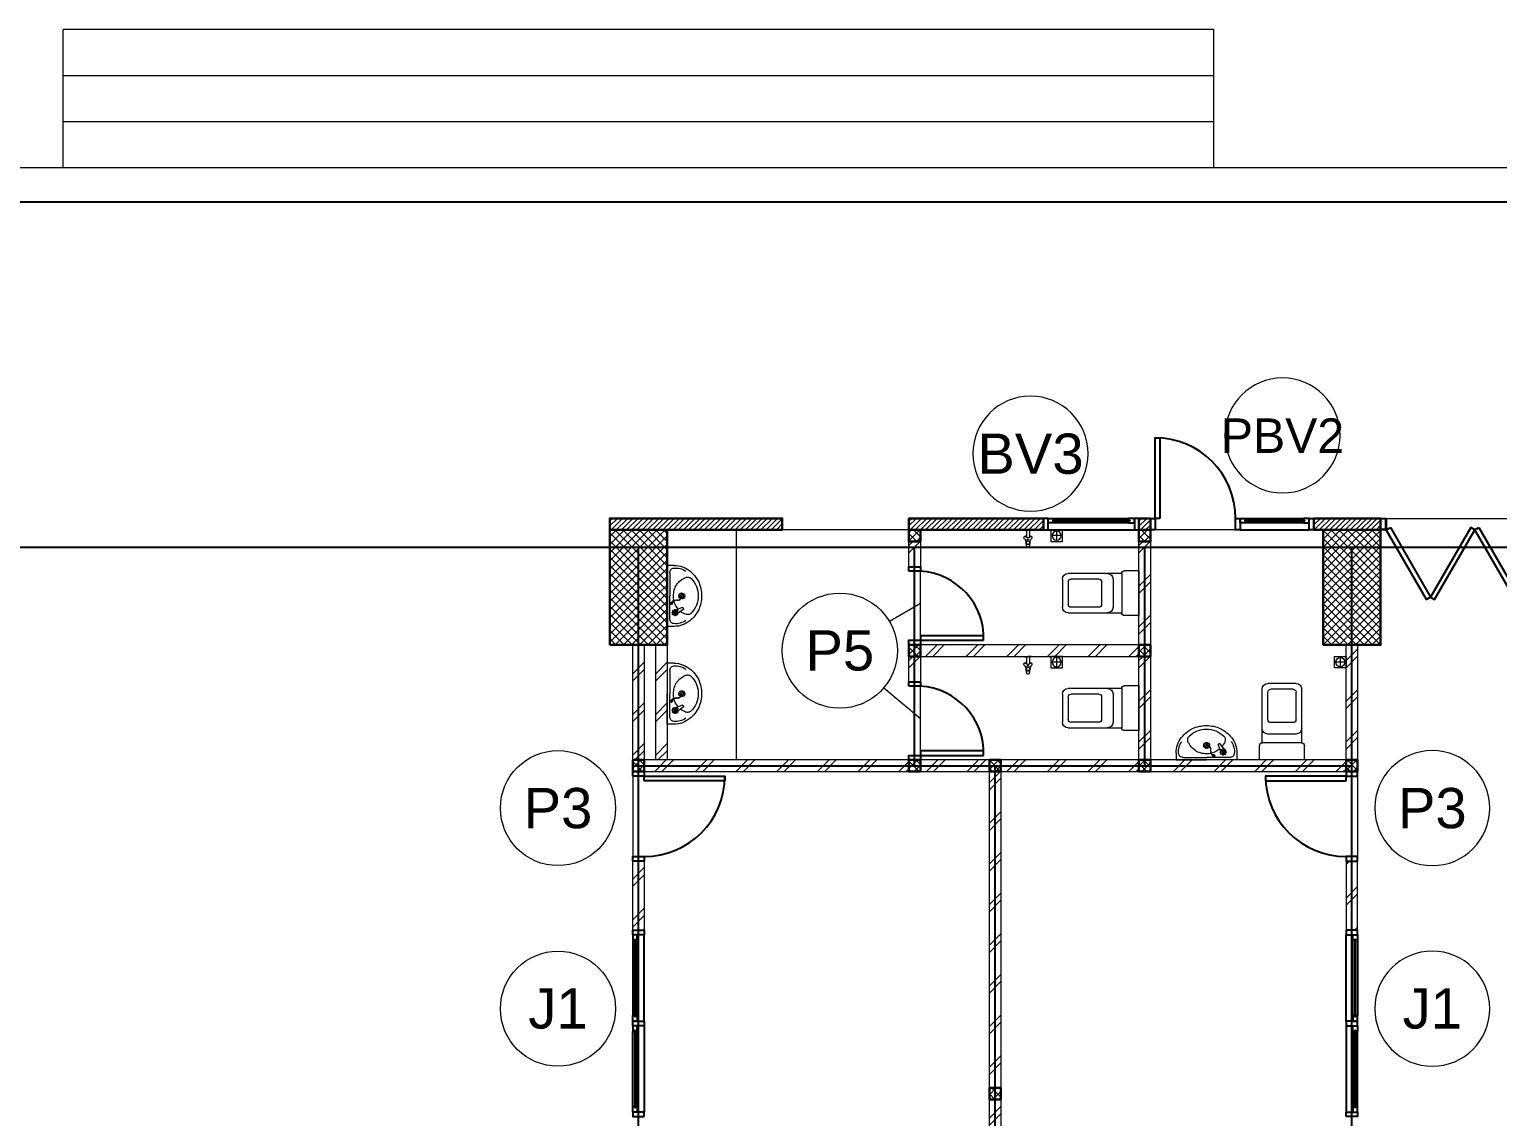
# Model space of a CAD drawing. Header units: millimetres. Extents: x -108 to 351, y -17 to 192.
# Drawn here: x 56.71 to 69.47, y 8.15 to 17.6 of the extents above; entities that cross this region are included whole.
import ezdxf
from ezdxf.enums import TextEntityAlignment as Align

# ---------------------------------------------------------------- set-up
doc = ezdxf.new("R2010")
doc.units = ezdxf.units.MM
for name, color, linetype, lineweight in [('ars', 11, 'Continuous', 0), ('KACA', 151, 'Continuous', 5), ('KOL', 1, 'Continuous', 30), ('KOLOM', 4, 'Continuous', 9), ('lan', 7, 'Continuous', 15), ('NOT', 7, 'Continuous', 20), ('SANITAIR', 15, 'Continuous', 9), ('tem', 5, 'Continuous', 20)]:
    doc.layers.add(name, color=color, linetype=linetype, lineweight=lineweight)
doc.layers.add('as', color=1, linetype='Continuous', plot=False)
doc.layers.add('Kusen', color=30, linetype='Continuous')
doc.styles.add('S', font='simplex', dxfattribs={"width": 0.75})
doc.styles.get("Standard").update_dxf_attribs({"font": 'arial.ttf'})
pattern_1 = [(45, (-12.4, 4.1), (-0.1767767, 0.1767767), []), (45, (-12.3375, 4.1), (-0.1767767, 0.1767767), [])]

# ---------------------------------------------------------------- blocks, each defined once
blk = doc.blocks.new('K 10.10')
at = {"layer": 'ars'}
h = blk.add_hatch(dxfattribs=at)
h.set_pattern_fill('_USER', color=256, scale=0.05, angle=45, double=1, pattern_type=0)
h.set_pattern_definition([(45, (0, 0), (-0.035355339, 0.035355339), []), (135, (0, 0), (-0.035355339, -0.035355339), [])])
h.paths.add_polyline_path([(1560.538, 1380.407), (1560.638, 1380.407), (1560.638, 1380.507), (1560.538, 1380.507)])
at = {"layer": 'KOL'}
blk.add_lwpolyline([(1560.538, 1380.407), (1560.638, 1380.407), (1560.638, 1380.507), (1560.538, 1380.507)], close=True, dxfattribs=at)
blk = doc.blocks.new('WASHTAFEL')
for points in [[(0.103, 0.217), (0.119, 0.228), (0.134, 0.237), (0.15, 0.246), (0.167, 0.252), (0.184, 0.258), (0.202, 0.262), (0.22, 0.264), (0.24, 0.265)], [(0.24, 0.265), (0.299, 0.265)], [(0.299, 0.265), (0.299, 0)], [(0, 0), (0, 0.016), (0.001, 0.031), (0.004, 0.047), (0.006, 0.063), (0.01, 0.077), (0.015, 0.092), (0.025, 0.12), (0.041, 0.146), (0.05, 0.16), (0.059, 0.172), (0.069, 0.184), (0.08, 0.196), (0.091, 0.206), (0.103, 0.217)], [(0.03, 0), (0.031, 0.021), (0.034, 0.041), (0.039, 0.062), (0.046, 0.081), (0.054, 0.099), (0.065, 0.117), (0.077, 0.134), (0.091, 0.15)], [(0.091, 0.15), (0.097, 0.155), (0.102, 0.159), (0.108, 0.161), (0.114, 0.162), (0.12, 0.163), (0.127, 0.163), (0.133, 0.162), (0.139, 0.16)], [(0.138, 0.213), (0.15, 0.222), (0.162, 0.228), (0.174, 0.232), (0.188, 0.237), (0.201, 0.24), (0.214, 0.242), (0.228, 0.242), (0.242, 0.241)], [(0.139, 0.16), (0.15, 0.155), (0.162, 0.149), (0.172, 0.143), (0.182, 0.134)], [(0.16, 0.117), (0.212, 0.157)], [(0.208, 0.14), (0.206, 0.142), (0.203, 0.143), (0.202, 0.146), (0.203, 0.15), (0.206, 0.151), (0.207, 0.151), (0.208, 0.151), (0.209, 0.151)], [(0.208, 0.145), (0.208, 0.142), (0.209, 0.137), (0.212, 0.133), (0.214, 0.13), (0.218, 0.127), (0.222, 0.125), (0.225, 0.123), (0.23, 0.123), (0.235, 0.123), (0.238, 0.125), (0.242, 0.127), (0.246, 0.13), (0.248, 0.133), (0.251, 0.137), (0.252, 0.142), (0.253, 0.145), (0.252, 0.15), (0.251, 0.154), (0.248, 0.159), (0.246, 0.161), (0.242, 0.165), (0.238, 0.166), (0.235, 0.167), (0.23, 0.168), (0.225, 0.167), (0.222, 0.166), (0.218, 0.165), (0.214, 0.161), (0.212, 0.159), (0.209, 0.154), (0.208, 0.15), (0.208, 0.145)], [(0.218, 0.126), (0.215, 0.123), (0.212, 0.123), (0.209, 0.125), (0.208, 0.127), (0.208, 0.131), (0.209, 0.131), (0.209, 0.132), (0.211, 0.133)], [(0.212, 0.157), (0.209, 0.16), (0.211, 0.163), (0.212, 0.166), (0.215, 0.167), (0.218, 0.166), (0.219, 0.165), (0.219, 0.165)], [(0.215, 0.145), (0.217, 0.14), (0.22, 0.136), (0.225, 0.132), (0.23, 0.131), (0.236, 0.132), (0.241, 0.136), (0.243, 0.14), (0.245, 0.145), (0.243, 0.151), (0.241, 0.156), (0.236, 0.159), (0.23, 0.16), (0.225, 0.159), (0.22, 0.156), (0.217, 0.151), (0.215, 0.145)], [(0.224, 0.145), (0.225, 0.14), (0.23, 0.139), (0.235, 0.14), (0.237, 0.145), (0.235, 0.15), (0.23, 0.153), (0.225, 0.15), (0.224, 0.145)], [(0.225, 0.167), (0.226, 0.169), (0.228, 0.172), (0.231, 0.172), (0.234, 0.171), (0.236, 0.168), (0.236, 0.167), (0.236, 0.166)], [(0.249, 0.132), (0.249, 0.13), (0.249, 0.127), (0.248, 0.125), (0.245, 0.123), (0.242, 0.125), (0.241, 0.125), (0.241, 0.125)], [(0.242, 0.241), (0.249, 0.24), (0.255, 0.237), (0.262, 0.234), (0.269, 0.228), (0.272, 0.222), (0.275, 0.215), (0.277, 0.208), (0.277, 0.2)], [(0.242, 0.163), (0.245, 0.165), (0.247, 0.166), (0.251, 0.165), (0.252, 0.161), (0.252, 0.159), (0.251, 0.157), (0.251, 0.156), (0.249, 0.156)], [(0.253, 0.15), (0.255, 0.149), (0.257, 0.146), (0.258, 0.143), (0.255, 0.14), (0.253, 0.138), (0.253, 0.138), (0.252, 0.138)], [(0.277, 0.2), (0.277, 0)], [(0.103, -0.217), (0.091, -0.207), (0.08, -0.196), (0.069, -0.184), (0.059, -0.173), (0.05, -0.16), (0.041, -0.148), (0.025, -0.121), (0.015, -0.092), (0.01, -0.077), (0.006, -0.062), (0.004, -0.046), (0.001, -0.031), (0, -0.016), (0, 0)], [(0.139, -0.161), (0.133, -0.162), (0.127, -0.163), (0.12, -0.163), (0.114, -0.162), (0.108, -0.161), (0.102, -0.159), (0.097, -0.155), (0.091, -0.15), (0.077, -0.134), (0.065, -0.119), (0.054, -0.099), (0.046, -0.081), (0.039, -0.062), (0.034, -0.041), (0.031, -0.022), (0.03, 0)], [(0.246, 0), (0.246, -0.013), (0.243, -0.025), (0.242, -0.039), (0.238, -0.051), (0.234, -0.063), (0.23, -0.075), (0.224, -0.086), (0.218, -0.097), (0.209, -0.107), (0.202, -0.116), (0.194, -0.126), (0.184, -0.133), (0.173, -0.142), (0.162, -0.149), (0.151, -0.155), (0.139, -0.161)], [(0.185, 0.022), (0.19, 0.019), (0.194, 0.016), (0.196, 0.012), (0.197, 0.006), (0.199, 0.002), (0.199, -0.002), (0.197, -0.008), (0.195, -0.012), (0.192, -0.017), (0.189, -0.021), (0.184, -0.023), (0.179, -0.024), (0.174, -0.025), (0.169, -0.025), (0.165, -0.024), (0.16, -0.022), (0.156, -0.019), (0.153, -0.016), (0.15, -0.011), (0.148, -0.006), (0.146, -0.001), (0.146, 0.004), (0.148, 0.008), (0.15, 0.012), (0.156, 0.021), (0.165, 0.025), (0.173, 0.025), (0.182, 0.024)], [(0.162, 0.103), (0.157, 0.11), (0.156, 0.115), (0.16, 0.117)], [(0.179, 0.013), (0.184, 0.01), (0.188, 0.005), (0.188, -0.001), (0.185, -0.006), (0.182, -0.011), (0.178, -0.013), (0.172, -0.015), (0.166, -0.012), (0.162, -0.01), (0.16, -0.004), (0.159, 0.001), (0.16, 0.007), (0.162, 0.011), (0.167, 0.013), (0.172, 0.016), (0.177, 0.015)], [(0.168, 0.1), (0.166, 0.1), (0.162, 0.103)], [(0.168, 0.1), (0.223, 0.123)], [(0.174, 0.002), (0.174, -0.001), (0.172, -0.002), (0.171, 0), (0.171, 0.002)], [(0.172, 0.008), (0.174, 0.006), (0.177, 0.008), (0.174, 0.01), (0.172, 0.008)], [(0.172, 0.004), (0.173, 0.001), (0.176, 0.004), (0.173, 0.006), (0.172, 0.004)], [(0.179, 0.013), (0.179, 0.012), (0.178, 0.01), (0.177, 0.01), (0.174, 0.01), (0.174, 0.012), (0.174, 0.013), (0.177, 0.015), (0.178, 0.015)], [(0.178, 0.017), (0.18, 0.015), (0.183, 0.017), (0.18, 0.019), (0.178, 0.017)], [(0.18, 0.021), (0.183, 0.019), (0.184, 0.021), (0.183, 0.023), (0.18, 0.021)], [(0.183, 0.025), (0.185, 0.023), (0.188, 0.025), (0.185, 0.028), (0.183, 0.025)], [(0.185, 0.03), (0.188, 0.028), (0.19, 0.03), (0.188, 0.031), (0.185, 0.03)], [(0.189, 0.033), (0.191, 0.03), (0.194, 0.033), (0.191, 0.034), (0.189, 0.033)], [(0.194, 0.036), (0.195, 0.034), (0.197, 0.036), (0.195, 0.038), (0.194, 0.036)], [(0.197, 0.038), (0.2, 0.035), (0.202, 0.038), (0.2, 0.04), (0.197, 0.038)], [(0.202, 0.038), (0.205, 0.035), (0.206, 0.038), (0.205, 0.04), (0.202, 0.038)], [(0.203, 0.115), (0.215, 0.098), (0.226, 0.081), (0.235, 0.063), (0.241, 0.042)], [(0.207, 0.036), (0.209, 0.034), (0.212, 0.036), (0.209, 0.039), (0.207, 0.036)], [(0.212, 0.036), (0.214, 0.034), (0.217, 0.036), (0.214, 0.039), (0.212, 0.036)], [(0.217, 0.036), (0.219, 0.034), (0.222, 0.036), (0.219, 0.039), (0.217, 0.036)], [(0.222, 0.038), (0.224, 0.035), (0.226, 0.038), (0.224, 0.04), (0.222, 0.038)], [(0.236, 0.123), (0.235, 0.12), (0.232, 0.119), (0.23, 0.117), (0.228, 0.119), (0.225, 0.121), (0.225, 0.122), (0.225, 0.123)], [(0.226, 0.038), (0.229, 0.035), (0.231, 0.038), (0.229, 0.04), (0.226, 0.038)], [(0.231, 0.039), (0.234, 0.036), (0.236, 0.039), (0.234, 0.041), (0.231, 0.039)], [(0.237, 0.039), (0.238, 0.038), (0.241, 0.039), (0.238, 0.041), (0.237, 0.039)], [(0.241, 0.041), (0.243, 0.039), (0.246, 0.041), (0.243, 0.044), (0.241, 0.041)], [(0.242, 0.039), (0.245, 0.019), (0.246, 0)], [(0.246, 0.044), (0.248, 0.041), (0.249, 0.044), (0.248, 0.046), (0.246, 0.044)], [(0.249, 0.047), (0.251, 0.045), (0.253, 0.047), (0.251, 0.05), (0.249, 0.047)], [(0.253, 0.064), (0.253, 0.061), (0.255, 0.058), (0.258, 0.056), (0.262, 0.056), (0.265, 0.056), (0.268, 0.058), (0.27, 0.061), (0.271, 0.064), (0.27, 0.068), (0.268, 0.071), (0.265, 0.073), (0.262, 0.074), (0.258, 0.073), (0.255, 0.071), (0.253, 0.068), (0.253, 0.064)], [(0.264, 0.056), (0.262, 0.052), (0.259, 0.051), (0.255, 0.052), (0.253, 0.053), (0.253, 0.057), (0.253, 0.058), (0.253, 0.059)], [(0.253, 0.051), (0.254, 0.048), (0.257, 0.051), (0.254, 0.053), (0.253, 0.051)], [(0.255, 0.064), (0.258, 0.061), (0.262, 0.059), (0.265, 0.061), (0.268, 0.064), (0.265, 0.069), (0.262, 0.07), (0.258, 0.069), (0.255, 0.064)], [(0.277, -0.201), (0.277, 0)], [(0.299, -0.264), (0.299, 0)], [(0.24, -0.264), (0.22, -0.264), (0.202, -0.262), (0.184, -0.258), (0.167, -0.252), (0.15, -0.246), (0.134, -0.237), (0.119, -0.228), (0.103, -0.217)], [(0.242, -0.242), (0.228, -0.242), (0.214, -0.242), (0.201, -0.24), (0.188, -0.237), (0.174, -0.234), (0.162, -0.228), (0.15, -0.22), (0.138, -0.214)], [(0.277, -0.201), (0.277, -0.208), (0.275, -0.215), (0.272, -0.222), (0.269, -0.228), (0.262, -0.234), (0.255, -0.237), (0.249, -0.24), (0.242, -0.242)], [(0.24, -0.264), (0.299, -0.264)]]:
    blk.add_lwpolyline(points)
blk = doc.blocks.new('SWC1')
for p, q in [((-0.122, 0.665), (0.122, 0.665)), ((-0.172, 0.15), (-0.172, 0.615)), ((-0.122, 0.35), (-0.122, 0.59)), ((-0.097, 0.615), (0.098, 0.615)), ((0.122, 0.35), (0.122, 0.59)), ((0.173, 0.15), (0.173, 0.615)), ((-0.097, 0.325), (0.098, 0.325)), ((-0.17, 0.15), (0.17, 0.15)), ((-0.122, 0.225), (0.122, 0.225)), ((-0.195, 0), (-0.195, 0.125)), ((-0.195, 0), (0.195, 0)), ((0.195, 0), (0.195, 0.125))]:
    blk.add_line(p, q)
for centre, radius, start, end in [((-0.122, 0.615), 0.05, 90, 180), ((0.122, 0.615), 0.05, 0, 90), ((-0.097, 0.59), 0.025, 90, 180), ((0.098, 0.59), 0.025, 0, 90), ((-0.122, 0.275), 0.05, 180, 270), ((-0.097, 0.35), 0.025, 180, 270), ((0.098, 0.35), 0.025, 270, 0), ((0.122, 0.275), 0.05, 270, 0), ((-0.17, 0.125), 0.025, 90, 180), ((0.17, 0.125), 0.025, 0, 90)]:
    blk.add_arc(centre, radius, start, end)
blk = doc.blocks.new('AVOOR')
blk.add_lwpolyline([(-21.818, -71.591), (-21.918, -71.591), (-21.918, -71.491), (-21.818, -71.491)], close=True)
for points in [[(-21.908, -71.541), (-21.828, -71.541)], [(-21.868, -71.501), (-21.868, -71.581)]]:
    blk.add_lwpolyline(points)
blk.add_circle((-21.868, -71.541), 0.04)
blk = doc.blocks.new('P.60')
at = {"layer": 'Kusen'}
for points in [[(1472.835, 997.535), (1472.875, 997.535), (1472.875, 997.435), (1472.835, 997.435)], [(1473.475, 997.535), (1473.515, 997.535), (1473.515, 997.435), (1473.475, 997.435)], [(1472.875, 996.885), (1472.915, 996.885), (1472.915, 997.435), (1472.875, 997.435)]]:
    blk.add_lwpolyline(points, close=True, dxfattribs=at)
blk.add_arc((1472.895, 997.466), 0.581, 268.0266, 356.9943, dxfattribs=at)
blk = doc.blocks.new('KRAN ATAS')
for p, q in [((-0.0198, 0), (0, 0)), ((-0.0198, -0.0015), (-0.0198, 0)), ((0.0198, 0), (0, 0)), ((0.0198, -0.0015), (0.0198, 0)), ((-0.0193, -0.002), (0, -0.002)), ((-0.0087, -0.006), (-0.0087, -0.0441)), ((0.0193, -0.002), (0, -0.002)), ((0.0087, -0.006), (0.0087, -0.0441))]:
    blk.add_line(p, q)
for centre, radius, start, end in [((-0.0191, -0.047), 0.00682, 147.26029, 232.4214), ((-0.0188, -0.0464), 0.00682, 67.5786, 152.73971), ((-0.0514, -0.0871), 0.0447, 7.4918, 50.9581), ((-0.0193, -0.0015), 0.0005, 180, 270), ((0, -0.0187), 0.0268, 232.9628, 307.0372), ((0.0743, -0.0604), 0.0878, 182.05517, 189.0251), ((-0.0127, -0.006), 0.004, 0, 90), ((-0.0892, -0.0965), 0.08, 0.35552, 16.20232), ((0.0743, -0.0604), 0.0878, 163.74856, 168.44459), ((-0.0388, -0.0275), 0.03, 343.74856, 0), ((-0.0004, -0.0613), 0.0068, 86.57707, 273.42293), ((-0.0003, -0.0804), 0.00682, 187.5786, 272.73971), ((0.0004, -0.0613), 0.0068, 266.57707, 93.42293), ((0.0003, -0.0804), 0.00682, 267.26029, 352.4214), ((0.0514, -0.0871), 0.0447, 129.0419, 172.5082), ((0.0127, -0.006), 0.004, 90, 180), ((0.0388, -0.0275), 0.03, 180, 196.25144), ((0.0892, -0.0965), 0.08, 163.79768, 179.64448), ((-0.0743, -0.0604), 0.0878, 11.55541, 16.25144), ((-0.0743, -0.0604), 0.0878, 350.9749, 357.94483), ((0.0188, -0.0464), 0.00682, 27.26029, 112.4214), ((0.0193, -0.0015), 0.0005, 270, 0), ((0.0191, -0.047), 0.00682, 307.5786, 32.73971), ((-0.0004, -0.0965), 0.0088, 176.85526, 272.64436), ((0.0004, -0.0965), 0.0088, 267.35564, 3.14474)]:
    blk.add_arc(centre, radius, start, end)
blk = doc.blocks.new('k2')
at = {"layer": 'ars'}
h = blk.add_hatch(dxfattribs=at)
h.set_pattern_fill('_USER', color=256, scale=0.05, angle=45, double=1, pattern_type=0)
h.set_pattern_definition([(45, (0, -5), (-0.03535534, 0.03535534), []), (135, (0, -5), (-0.03535534, -0.03535534), [])])
h.paths.add_polyline_path([(-0.25, -0.5), (0.25, -0.5), (0.25, 0.5), (-0.25, 0.5)])
at = {"layer": 'KOL'}
blk.add_lwpolyline([(-0.25, -0.5), (0.25, -0.5), (0.25, 0.5), (-0.25, 0.5)], close=True, dxfattribs=at)
blk = doc.blocks.new('T. J2')
at = {"layer": 'KACA', "color": 141}
blk.add_lwpolyline([(-0.379, 0.077), (0.291, 0.077), (0.291, 0.082), (-0.379, 0.082)], close=True, dxfattribs=at)
at = {"layer": 'Kusen'}
for p, q in [((-0.419, 0), (0.331, 0)), ((-0.369, 0.1), (0.281, 0.1)), ((0.281, 0.06), (-0.369, 0.06))]:
    blk.add_line(p, q, dxfattribs=at)
for points in [[(-0.459, 0), (-0.419, 0), (-0.419, 0.1), (-0.459, 0.1)], [(0.331, 0), (0.371, 0), (0.371, 0.1), (0.331, 0.1)]]:
    blk.add_lwpolyline(points, close=True, dxfattribs=at)
for points in [[(-0.369, 0.077), (-0.369, 0.06), (-0.419, 0.06), (-0.419, 0.1), (-0.369, 0.1), (-0.369, 0.082), (-0.379, 0.082), (-0.379, 0.077), (-0.369, 0.077)], [(0.281, 0.077), (0.281, 0.06), (0.331, 0.06), (0.331, 0.1), (0.281, 0.1), (0.281, 0.082), (0.291, 0.082), (0.291, 0.077), (0.281, 0.077)]]:
    blk.add_lwpolyline(points, dxfattribs=at)
blk = doc.blocks.new('PL1')
at = {"layer": 'Kusen'}
for points in [[(0.002, 0.095, -0.414214), (0, 0.097), (0, 0.1), (0.05, 0.1), (0.05, 0), (0, 0), (0, 0.002, -0.414214), (0.002, 0.005), (0.04, 0.005, 0.414214), (0.045, 0.01), (0.045, 0.09, 0.414214), (0.04, 0.095)], [(5.697, 0.095, 0.414214), (5.7, 0.097), (5.7, 0.1), (5.65, 0.1), (5.65, 0), (5.7, 0), (5.7, 0.002, 0.414214), (5.697, 0.005), (5.66, 0.005, -0.414214), (5.655, 0.01), (5.655, 0.09, -0.414214), (5.66, 0.095)]]:
    blk.add_lwpolyline(points, format="xyb", close=True, dxfattribs=at)
for points in [[(0.085, 0.02), (0.435, -0.586), (0.4, -0.606), (0.05, 0)], [(0.785, 0.02), (0.435, -0.586), (0.469, -0.606), (0.819, 0)], [(0.854, 0.02), (1.204, -0.586), (1.169, -0.606), (0.819, 0)], [(1.554, 0.02), (1.204, -0.586), (1.239, -0.606), (1.589, 0)], [(4.146, 0.02), (4.496, -0.586), (4.461, -0.606), (4.111, 0)], [(4.846, 0.02), (4.496, -0.586), (4.531, -0.606), (4.881, 0)], [(4.915, 0.02), (5.265, -0.586), (5.231, -0.606), (4.881, 0)], [(5.615, 0.02), (5.265, -0.586), (5.3, -0.606), (5.65, 0)]]:
    blk.add_lwpolyline(points, close=True, dxfattribs=at)
blk = doc.blocks.new('T. J1')
at = {"layer": 'Kusen'}
for p, q in [((-0.019, 0), (-0.769, 0)), ((-0.719, 0.1), (-0.069, 0.1)), ((-0.069, 0.06), (-0.719, 0.06)), ((0.021, 0), (0.771, 0)), ((0.721, 0.1), (0.071, 0.1)), ((0.071, 0.06), (0.721, 0.06))]:
    blk.add_line(p, q, dxfattribs=at)
for points in [[(-0.809, 0), (-0.769, 0), (-0.769, 0.1), (-0.809, 0.1)], [(-0.019, 0), (0.021, 0), (0.021, 0.1), (-0.019, 0.1)], [(0.811, 0), (0.771, 0), (0.771, 0.1), (0.811, 0.1)]]:
    blk.add_lwpolyline(points, close=True, dxfattribs=at)
for points in [[(-0.719, 0.077), (-0.719, 0.06), (-0.769, 0.06), (-0.769, 0.1), (-0.719, 0.1), (-0.719, 0.082), (-0.729, 0.082), (-0.729, 0.077), (-0.719, 0.077)], [(-0.069, 0.077), (-0.069, 0.06), (-0.019, 0.06), (-0.019, 0.1), (-0.069, 0.1), (-0.069, 0.082), (-0.059, 0.082), (-0.059, 0.077), (-0.069, 0.077)], [(0.071, 0.077), (0.071, 0.06), (0.021, 0.06), (0.021, 0.1), (0.071, 0.1), (0.071, 0.082), (0.061, 0.082), (0.061, 0.077), (0.071, 0.077)], [(0.721, 0.077), (0.721, 0.06), (0.771, 0.06), (0.771, 0.1), (0.721, 0.1), (0.721, 0.082), (0.731, 0.082), (0.731, 0.077), (0.721, 0.077)]]:
    blk.add_lwpolyline(points, dxfattribs=at)
at = {"layer": 'Kusen', "color": 141}
for points in [[(-0.729, 0.077), (-0.059, 0.077), (-0.059, 0.082), (-0.729, 0.082)], [(0.731, 0.077), (0.061, 0.077), (0.061, 0.082), (0.731, 0.082)]]:
    blk.add_lwpolyline(points, close=True, dxfattribs=at)
blk = doc.blocks.new('lt dasar')
at = {"layer": 'ars'}
h = blk.add_hatch(dxfattribs=at)
h.set_pattern_fill('ANSI31', color=256, scale=0.01, style=0)
h.set_pattern_definition([(45, (46.45, 13.25), (-0.02245064, 0.02245064), [])])
h.paths.add_polyline_path([(61.75, 13.25), (63.25, 13.25), (63.25, 13.35), (61.75, 13.35)])
h = blk.add_hatch(dxfattribs=at)
h.set_pattern_fill('ANSI31', color=256, scale=0.01, style=0)
h.set_pattern_definition([(45, (49.05, 13.25), (-0.02245064, 0.02245064), [])])
h.paths.add_polyline_path([(64.35, 13.25), (65.52, 13.25), (65.52, 13.35), (64.35, 13.35)])
h = blk.add_hatch(dxfattribs=at)
h.set_pattern_fill('ANSI31', color=256, scale=0.01, style=0)
h.set_pattern_definition([(45, (51.77, 13.25), (-0.02245064, 0.02245064), [])])
h.paths.add_polyline_path([(66.35, 13.25), (66.45, 13.25), (66.45, 13.35), (66.35, 13.35)])
h = blk.add_hatch(dxfattribs=at)
h.set_pattern_fill('ANSI31', color=256, scale=0.01, style=0)
h.set_pattern_definition([(45, (52.65, 13.25), (-0.02245064, 0.02245064), [])])
h.paths.add_polyline_path([(67.87, 13.25), (68.45, 13.25), (68.45, 13.35), (67.87, 13.35)])
h = blk.add_hatch(dxfattribs=at)
h.set_pattern_fill('TEMBOK', color=256, scale=0.25)
h.set_pattern_definition([(45, (-10, 7), (-0.1767767, 0.1767767), []), (45, (-9.9375, 7), (-0.1767767, 0.1767767), [])])
h.paths.add_polyline_path([(64.35, 13.15), (64.45, 13.15), (64.45, 12.93), (64.35, 12.93)])
h = blk.add_hatch(dxfattribs=at)
h.set_pattern_fill('TEMBOK', color=256, scale=0.25)
h.set_pattern_definition([(45, (-8, 7), (-0.1767767, 0.1767767), []), (45, (-7.9375, 7), (-0.1767767, 0.1767767), [])])
h.paths.add_polyline_path([(66.35, 13.15), (66.45, 13.15), (66.45, 12.25), (66.35, 12.25)])
h = blk.add_hatch(dxfattribs=at)
h.set_pattern_fill('TEMBOK', color=256, scale=0.25)
h.set_pattern_definition([(45, (-12.4, 7.3), (-0.1767767, 0.1767767), []), (45, (-12.3375, 7.3), (-0.1767767, 0.1767767), [])])
h.paths.add_polyline_path([(61.95, 12.25), (62.05, 12.25), (62.05, 11.25), (61.95, 11.25)])
h = blk.add_hatch(dxfattribs=at)
h.set_pattern_fill('TEMBOK', color=256, scale=0.25)
h.set_pattern_definition([(45, (-12.2, 7.3), (-0.1767767, 0.1767767), []), (45, (-12.1375, 7.3), (-0.1767767, 0.1767767), [])])
h.paths.add_polyline_path([(62.15, 12.25), (62.25, 12.25), (62.25, 11.25), (62.15, 11.25)])
h = blk.add_hatch(dxfattribs=at)
h.set_pattern_fill('TEMBOK', color=256, scale=0.25)
h.set_pattern_definition([(45, (-10, 6), (-0.1767767, 0.1767767), []), (45, (-9.9375, 6), (-0.1767767, 0.1767767), [])])
h.paths.add_polyline_path([(64.35, 12.15), (64.45, 12.15), (64.45, 11.93), (64.35, 11.93)])
h = blk.add_hatch(dxfattribs=at)
h.set_pattern_fill('TEMBOK', color=256, scale=0.25)
h.set_pattern_definition([(45, (43.23515, -0.625), (-0.1767767, 0.1767767), []), (45, (43.29765, -0.625), (-0.1767767, 0.1767767), [])])
h.paths.add_polyline_path([(64.45, 12.15), (66.35, 12.15), (66.35, 12.25), (64.45, 12.25)])
h = blk.add_hatch(dxfattribs=at)
h.set_pattern_fill('TEMBOK', color=256, scale=0.25)
h.set_pattern_definition([(45, (-8, 6), (-0.1767767, 0.1767767), []), (45, (-7.9375, 6), (-0.1767767, 0.1767767), [])])
h.paths.add_polyline_path([(66.35, 12.15), (66.45, 12.15), (66.45, 11.25), (66.35, 11.25)])
h = blk.add_hatch(dxfattribs=at)
h.set_pattern_fill('TEMBOK', color=256, scale=0.25)
h.set_pattern_definition([(45, (-6.2, 6), (-0.1767767, 0.1767767), []), (45, (-6.1375, 6), (-0.1767767, 0.1767767), [])])
h.paths.add_polyline_path([(68.15, 12.25), (68.25, 12.25), (68.25, 11.25), (68.15, 11.25)])
h = blk.add_hatch(dxfattribs=at)
h.set_pattern_fill('TEMBOK', color=256, scale=0.25)
h.set_pattern_definition([(45, (41.23515, -1.625), (-0.1767767, 0.1767767), []), (45, (41.29765, -1.625), (-0.1767767, 0.1767767), [])])
h.paths.add_polyline_path([(62.05, 11.15), (64.35, 11.15), (64.35, 11.25), (62.05, 11.25)])
h = blk.add_hatch(dxfattribs=at)
h.set_pattern_fill('TEMBOK', color=256, scale=0.25)
h.set_pattern_definition([(45, (42.53515, -1.625), (-0.1767767, 0.1767767), []), (45, (42.59765, -1.625), (-0.1767767, 0.1767767), [])])
h.paths.add_polyline_path([(64.45, 11.15), (65.05, 11.15), (65.05, 11.25), (64.45, 11.25)])
h = blk.add_hatch(dxfattribs=at)
h.set_pattern_fill('TEMBOK', color=256, scale=0.25)
h.set_pattern_definition([(45, (43.23515, -1.625), (-0.1767767, 0.1767767), []), (45, (43.29765, -1.625), (-0.1767767, 0.1767767), [])])
h.paths.add_polyline_path([(65.15, 11.15), (66.35, 11.15), (66.35, 11.25), (65.15, 11.25)])
h = blk.add_hatch(dxfattribs=at)
h.set_pattern_fill('TEMBOK', color=256, scale=0.25)
h.set_pattern_definition([(45, (45.03515, -1.625), (-0.1767767, 0.1767767), []), (45, (45.09765, -1.625), (-0.1767767, 0.1767767), [])])
h.paths.add_polyline_path([(66.45, 11.15), (68.15, 11.15), (68.15, 11.25), (66.45, 11.25)])
h = blk.add_hatch(dxfattribs=at)
h.set_pattern_fill('TEMBOK', color=256, scale=0.25)
h.set_pattern_definition([(45, (-9.3, 6), (-0.1767767, 0.1767767), []), (45, (-9.2375, 6), (-0.1767767, 0.1767767), [])])
h.paths.add_polyline_path([(65.05, 11.15), (65.15, 11.15), (65.15, 8.4), (65.05, 8.4)])
h = blk.add_hatch(dxfattribs=at)
h.set_pattern_fill('TEMBOK', color=256, scale=0.25)
h.set_pattern_definition(pattern_1)
h.paths.add_polyline_path([(61.95, 10.37), (62.05, 10.37), (62.05, 9.77), (61.95, 9.77)])
h = blk.add_hatch(dxfattribs=at)
h.set_pattern_fill('TEMBOK', color=256, scale=0.25)
h.set_pattern_definition(pattern_1)
h.paths.add_polyline_path([(68.25, 10.37), (68.15, 10.37), (68.15, 9.77), (68.25, 9.77)])
h = blk.add_hatch(dxfattribs=at)
h.set_pattern_fill('TEMBOK', color=256, scale=0.25)
h.set_pattern_definition([(45, (-12.4, 9.225), (-0.1767767, 0.1767767), []), (45, (-12.3375, 9.225), (-0.1767767, 0.1767767), [])])
h.paths.add_polyline_path([(61.95, 9.77), (62.05, 9.77), (62.05, 9.95), (61.95, 9.95)])
h = blk.add_hatch(dxfattribs=at)
h.set_pattern_fill('TEMBOK', color=256, scale=0.25)
h.set_pattern_definition([(45, (-9.3, 3.4375), (-0.1767767, 0.1767767), []), (45, (-9.2375, 3.4375), (-0.1767767, 0.1767767), [])])
h.paths.add_polyline_path([(65.05, 8.3), (65.15, 8.3), (65.15, 5.55), (65.05, 5.55)])
at = {"layer": 'as'}
for p, q in [((43.75, 16.1), (74.4, 16.1)), ((0, 13.1), (74.4, 13.1)), ((62, 0), (62, 13.1)), ((64.4, 11.2), (64.4, 13.1)), ((66.4, 11.2), (66.4, 13.1)), ((68.2, 0), (68.2, 13.1)), ((61.95, 11.2), (68.2, 11.2)), ((65.1, 5.55), (65.1, 11.2))]:
    blk.add_line(p, q, dxfattribs=at)
at = {"layer": 'KOL'}
for points in [[(61.75, 13.25), (63.25, 13.25), (63.25, 13.35), (61.75, 13.35)], [(64.35, 13.25), (65.52, 13.25), (65.52, 13.35), (64.35, 13.35)], [(66.35, 13.25), (66.45, 13.25), (66.45, 13.35), (66.35, 13.35)], [(67.87, 13.25), (68.45, 13.25), (68.45, 13.35), (67.87, 13.35)]]:
    blk.add_lwpolyline(points, close=True, dxfattribs=at)
at = {"layer": 'Kusen'}
for p, q in [((67.28, 13.35), (67.78, 13.35)), ((67.78, 13.31), (67.28, 13.31)), ((67.23, 13.25), (67.83, 13.25))]:
    blk.add_line(p, q, dxfattribs=at)
for points in [[(66.53, 13.35), (66.49, 13.35), (66.49, 14.05), (66.53, 14.05)], [(66.49, 13.25), (66.45, 13.25), (66.45, 13.35), (66.49, 13.35)], [(67.23, 13.25), (67.19, 13.25), (67.19, 13.35), (67.23, 13.35)], [(67.83, 13.35), (67.87, 13.35), (67.87, 13.25), (67.83, 13.25)], [(61.95, 11.11), (61.95, 11.15), (62.05, 11.15), (62.05, 11.11)], [(62.05, 11.07), (62.05, 11.11), (62.75, 11.11), (62.75, 11.07)], [(68.15, 11.07), (68.15, 11.11), (67.45, 11.11), (67.45, 11.07)], [(68.25, 11.11), (68.25, 11.15), (68.15, 11.15), (68.15, 11.11)], [(61.95, 10.37), (61.95, 10.41), (62.05, 10.41), (62.05, 10.37)], [(68.25, 10.37), (68.25, 10.41), (68.15, 10.41), (68.15, 10.37)]]:
    blk.add_lwpolyline(points, close=True, dxfattribs=at)
for points in [[(67.28, 13.327), (67.28, 13.31), (67.23, 13.31), (67.23, 13.35), (67.28, 13.35), (67.28, 13.332), (67.27, 13.332), (67.27, 13.327), (67.28, 13.327)], [(67.78, 13.327), (67.78, 13.31), (67.83, 13.31), (67.83, 13.35), (67.78, 13.35), (67.78, 13.332), (67.79, 13.332), (67.79, 13.327), (67.78, 13.327)]]:
    blk.add_lwpolyline(points, dxfattribs=at)
at = {"layer": 'Kusen', "color": 141}
blk.add_lwpolyline([(67.27, 13.327), (67.79, 13.327), (67.79, 13.332), (67.27, 13.332)], close=True, dxfattribs=at)
at = {"layer": 'Kusen'}
for centre, start, end in [((66.49, 13.35), 0, 90), ((62.05, 11.11), 270, 0), ((68.15, 11.11), 180, 270)]:
    blk.add_arc(centre, 0.7, start, end, dxfattribs=at)
at = {"layer": 'lan'}
for p, q in [((57, 16.4), (57, 17.6)), ((67, 17.6), (57, 17.6)), ((67, 16.4), (67, 17.6)), ((57, 17.2), (67, 17.2)), ((57, 16.8), (67, 16.8)), ((43.9, 16.4), (75.95, 16.4)), ((68.5, 13.35), (74.1, 13.35)), ((62.85, 13.25), (62.85, 11.25)), ((64.35, 13.25), (63.25, 13.25)), ((67.19, 13.25), (66.49, 13.25)), ((64.45, 12.33), (64.45, 12.89)), ((64.45, 11.33), (64.45, 11.89)), ((61.95, 11.11), (61.95, 10.41)), ((68.25, 11.11), (68.25, 10.41))]:
    blk.add_line(p, q, dxfattribs=at)
at = {"layer": 'tem', "ltscale": 2}
for points in [[(64.35, 13.15), (64.45, 13.15), (64.45, 12.93), (64.35, 12.93)], [(66.35, 13.15), (66.45, 13.15), (66.45, 12.25), (66.35, 12.25)], [(61.95, 12.25), (62.05, 12.25), (62.05, 11.25), (61.95, 11.25)], [(62.15, 12.25), (62.25, 12.25), (62.25, 11.25), (62.15, 11.25)], [(64.35, 12.15), (64.45, 12.15), (64.45, 11.93), (64.35, 11.93)], [(66.35, 12.15), (66.45, 12.15), (66.45, 11.25), (66.35, 11.25)], [(68.15, 12.25), (68.25, 12.25), (68.25, 11.25), (68.15, 11.25)], [(65.05, 11.15), (65.15, 11.15), (65.15, 8.4), (65.05, 8.4)], [(61.95, 10.37), (62.05, 10.37), (62.05, 9.77), (61.95, 9.77)], [(68.25, 10.37), (68.15, 10.37), (68.15, 9.77), (68.25, 9.77)], [(65.05, 8.3), (65.15, 8.3), (65.15, 5.55), (65.05, 5.55)]]:
    blk.add_lwpolyline(points, close=True, dxfattribs=at)
at = {"layer": 'tem'}
for points in [[(64.45, 12.15), (66.35, 12.15), (66.35, 12.25), (64.45, 12.25)], [(62.05, 11.15), (64.35, 11.15), (64.35, 11.25), (62.05, 11.25)], [(64.45, 11.15), (65.05, 11.15), (65.05, 11.25), (64.45, 11.25)], [(65.15, 11.15), (66.35, 11.15), (66.35, 11.25), (65.15, 11.25)], [(66.45, 11.15), (68.15, 11.15), (68.15, 11.25), (66.45, 11.25)]]:
    blk.add_lwpolyline(points, close=True, dxfattribs=at)
at = {"layer": 'KOL'}
for p in [(62, 12.75), (68.2, 12.75)]:
    blk.add_blockref('k2', p, dxfattribs=at)
at = {"layer": 'KOLOM', "extrusion": (0, 0, -1), "xscale": -1, "zscale": -1}
for p, rotation in [((-1624.988, 1393.657), 180), ((-1626.988, 1393.657), 180), ((-1624.988, 1392.657), 180), ((-1626.988, 1392.657), 180), ((-1622.588, 1391.657), 180), ((-1624.988, 1391.657), 180), ((-1625.688, 1391.657), 180), ((-1626.988, 1391.657), 180), ((1492.388, -1369.257), 359.9999999999999), ((1495.488, -1372.107), 359.9999999999999)]:
    blk.add_blockref('K 10.10', p, dxfattribs=dict(at, rotation=rotation))
at = {"layer": 'Kusen'}
for name, p in [('T. J2', (65.979, 13.25)), ('PL1', (68.45, 13.25))]:
    blk.add_blockref(name, p, dxfattribs=at)
for name, p, rotation in [('P.60', (1061.885, -1460.585), 89.99999999999997), ('P.60', (1061.885, -1461.585), 89.99999999999997), ('T. J1', (68.15, 8.961), 270)]:
    blk.add_blockref(name, p, dxfattribs=dict(at, rotation=rotation))
at = {"layer": 'Kusen', "xscale": -1, "rotation": 90}
blk.add_blockref('T. J1', (62.05, 8.961), dxfattribs=at)
at = {"layer": 'SANITAIR', "extrusion": (0, 0, -1), "xscale": -1.450644103627577, "yscale": 1.450644103627577, "zscale": -1.450644103627577, "rotation": 359.9613440846883}
for p in [(-65.385, 13.25), (-65.385, 12.15)]:
    blk.add_blockref('KRAN ATAS', p, dxfattribs=at)
at = {"layer": 'SANITAIR', "xscale": -1}
for name, p, rotation in [('AVOOR', (137.176, 35.068), 270), ('SWC1', (66.35, 12.7), 90), ('AVOOR', (137.176, 33.968), 270), ('SWC1', (66.35, 11.7), 90)]:
    blk.add_blockref(name, p, dxfattribs=dict(at, rotation=rotation))
at = {"layer": 'SANITAIR'}
for name, p, rotation in [('WASHTAFEL', (62.549, 12.676), 180), ('AVOOR', (139.641, -9.768), 270), ('WASHTAFEL', (62.549, 11.826), 180), ('WASHTAFEL', (66.937, 11.549), 270)]:
    blk.add_blockref(name, p, dxfattribs=dict(at, rotation=rotation))
at = {"layer": 'SANITAIR', "xscale": -1}
blk.add_blockref('SWC1', (67.593, 11.25), dxfattribs=at)
blk = doc.blocks.new('NAV')
blk.add_circle((0, -0.4), 0.4)
at = {"style": 'S', "width": 0.75, "flags": 4}
blk.add_attdef('AV', text='', height=0.3, dxfattribs=at).set_placement((0, -0.4), align=Align.MIDDLE)

msp = doc.modelspace()

# ---------------------------------------------------------------- linework, layer by layer
at = {"layer": 'NOT'}
for p, q in [((64.45, 12.61), (64.18144, 12.4527)), ((64.13231, 11.87776), (64.45, 11.61))]:
    msp.add_line(p, q, dxfattribs=at)

# ---------------------------------------------------------------- block references
at = {"layer": 'lan'}
msp.add_blockref('lt dasar', (0, 0), dxfattribs=at)
at = {"layer": 'NOT'}
ref = msp.add_blockref('NAV', (67.5976, 14.57097), dxfattribs=dict(at, xscale=-1.25, yscale=1.25, zscale=1.25))
ref.add_attrib('AV', 'PBV2', dxfattribs={"layer": '0', "height": 0.3, "flags": 4}).set_placement((67.5976, 14.07097), align=Align.MIDDLE)
ref = msp.add_blockref('NAV', (65.40707, 14.41215), dxfattribs=dict(at, xscale=-1.25, yscale=1.25, zscale=1.25))
ref.add_attrib('AV', 'BV3', dxfattribs={"layer": '0', "height": 0.35, "flags": 4}).set_placement((65.40707, 13.91215), align=Align.MIDDLE)
ref = msp.add_blockref('NAV', (63.75, 11.7), dxfattribs=dict(at, xscale=1.25, yscale=1.25, zscale=1.25, rotation=180))
ref.add_attrib('AV', 'P5', dxfattribs={"layer": '0', "height": 0.35, "flags": 4}).set_placement((63.75, 12.2), align=Align.MIDDLE)
ref = msp.add_blockref('NAV', (61.30052, 11.33188), dxfattribs=dict(at, xscale=1.25, yscale=1.25, zscale=1.25))
ref.add_attrib('AV', 'P3', dxfattribs={"layer": '0', "height": 0.35, "flags": 4}).set_placement((61.30052, 10.83188), align=Align.MIDDLE)
ref = msp.add_blockref('NAV', (68.89948, 11.33188), dxfattribs=dict(at, xscale=-1.25, yscale=1.25, zscale=1.25))
ref.add_attrib('AV', 'P3', dxfattribs={"layer": '0', "height": 0.35, "flags": 4}).set_placement((68.89948, 10.83188), align=Align.MIDDLE)
ref = msp.add_blockref('NAV', (61.30052, 9.58822), dxfattribs=dict(at, xscale=1.25, yscale=1.25, zscale=1.25))
ref.add_attrib('AV', 'J1', dxfattribs={"layer": '0', "height": 0.35, "flags": 4}).set_placement((61.30052, 9.08822), align=Align.MIDDLE)
ref = msp.add_blockref('NAV', (68.89948, 9.58822), dxfattribs=dict(at, xscale=-1.25, yscale=1.25, zscale=1.25))
ref.add_attrib('AV', 'J1', dxfattribs={"layer": '0', "height": 0.35, "flags": 4}).set_placement((68.89948, 9.08822), align=Align.MIDDLE)

doc.saveas('drawing.dxf')
